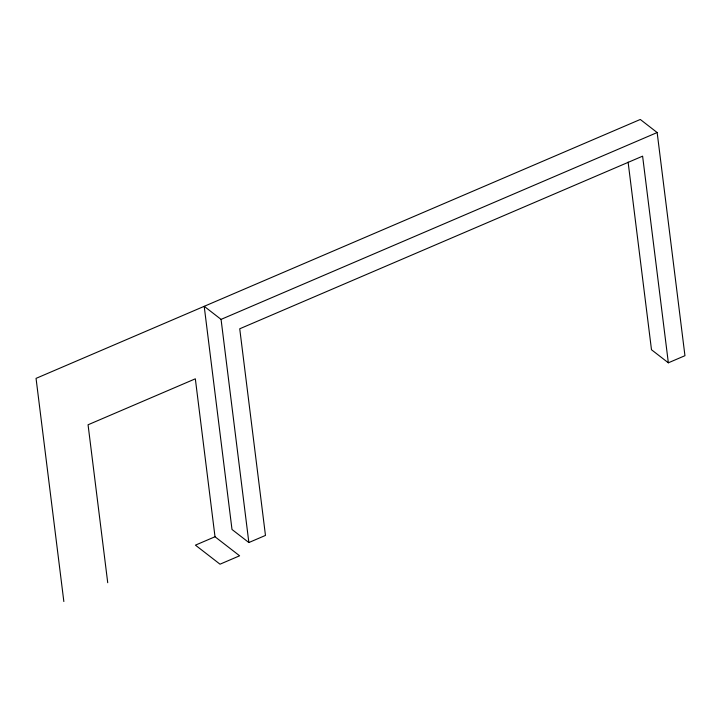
<?xml version="1.0" encoding="UTF-8"?>
<svg xmlns="http://www.w3.org/2000/svg" width="721" height="721" viewBox="0 0 721 721"><rect width="100%" height="100%" fill="white"/><g stroke="black" fill="none" stroke-linecap="round" stroke-linejoin="round"><path stroke-width="1.08" d="M668.349 362.807L642.609 156.16L239.732 328.785L265.463 535.424L248.862 542.543L232 529.475L204.205 306.317L221.068 319.385L657.155 132.538L684.95 355.696L668.349 362.807L651.487 349.748L628.108 162.09M215.011 536.757L195.427 545.148L220.013 564.192L239.597 555.801L215.011 536.757L195.337 378.813L88.061 424.777L107.726 582.721M657.155 132.538L640.293 119.47L36.05 378.372L63.845 601.53M221.068 319.385L248.862 542.543"/></g></svg>
